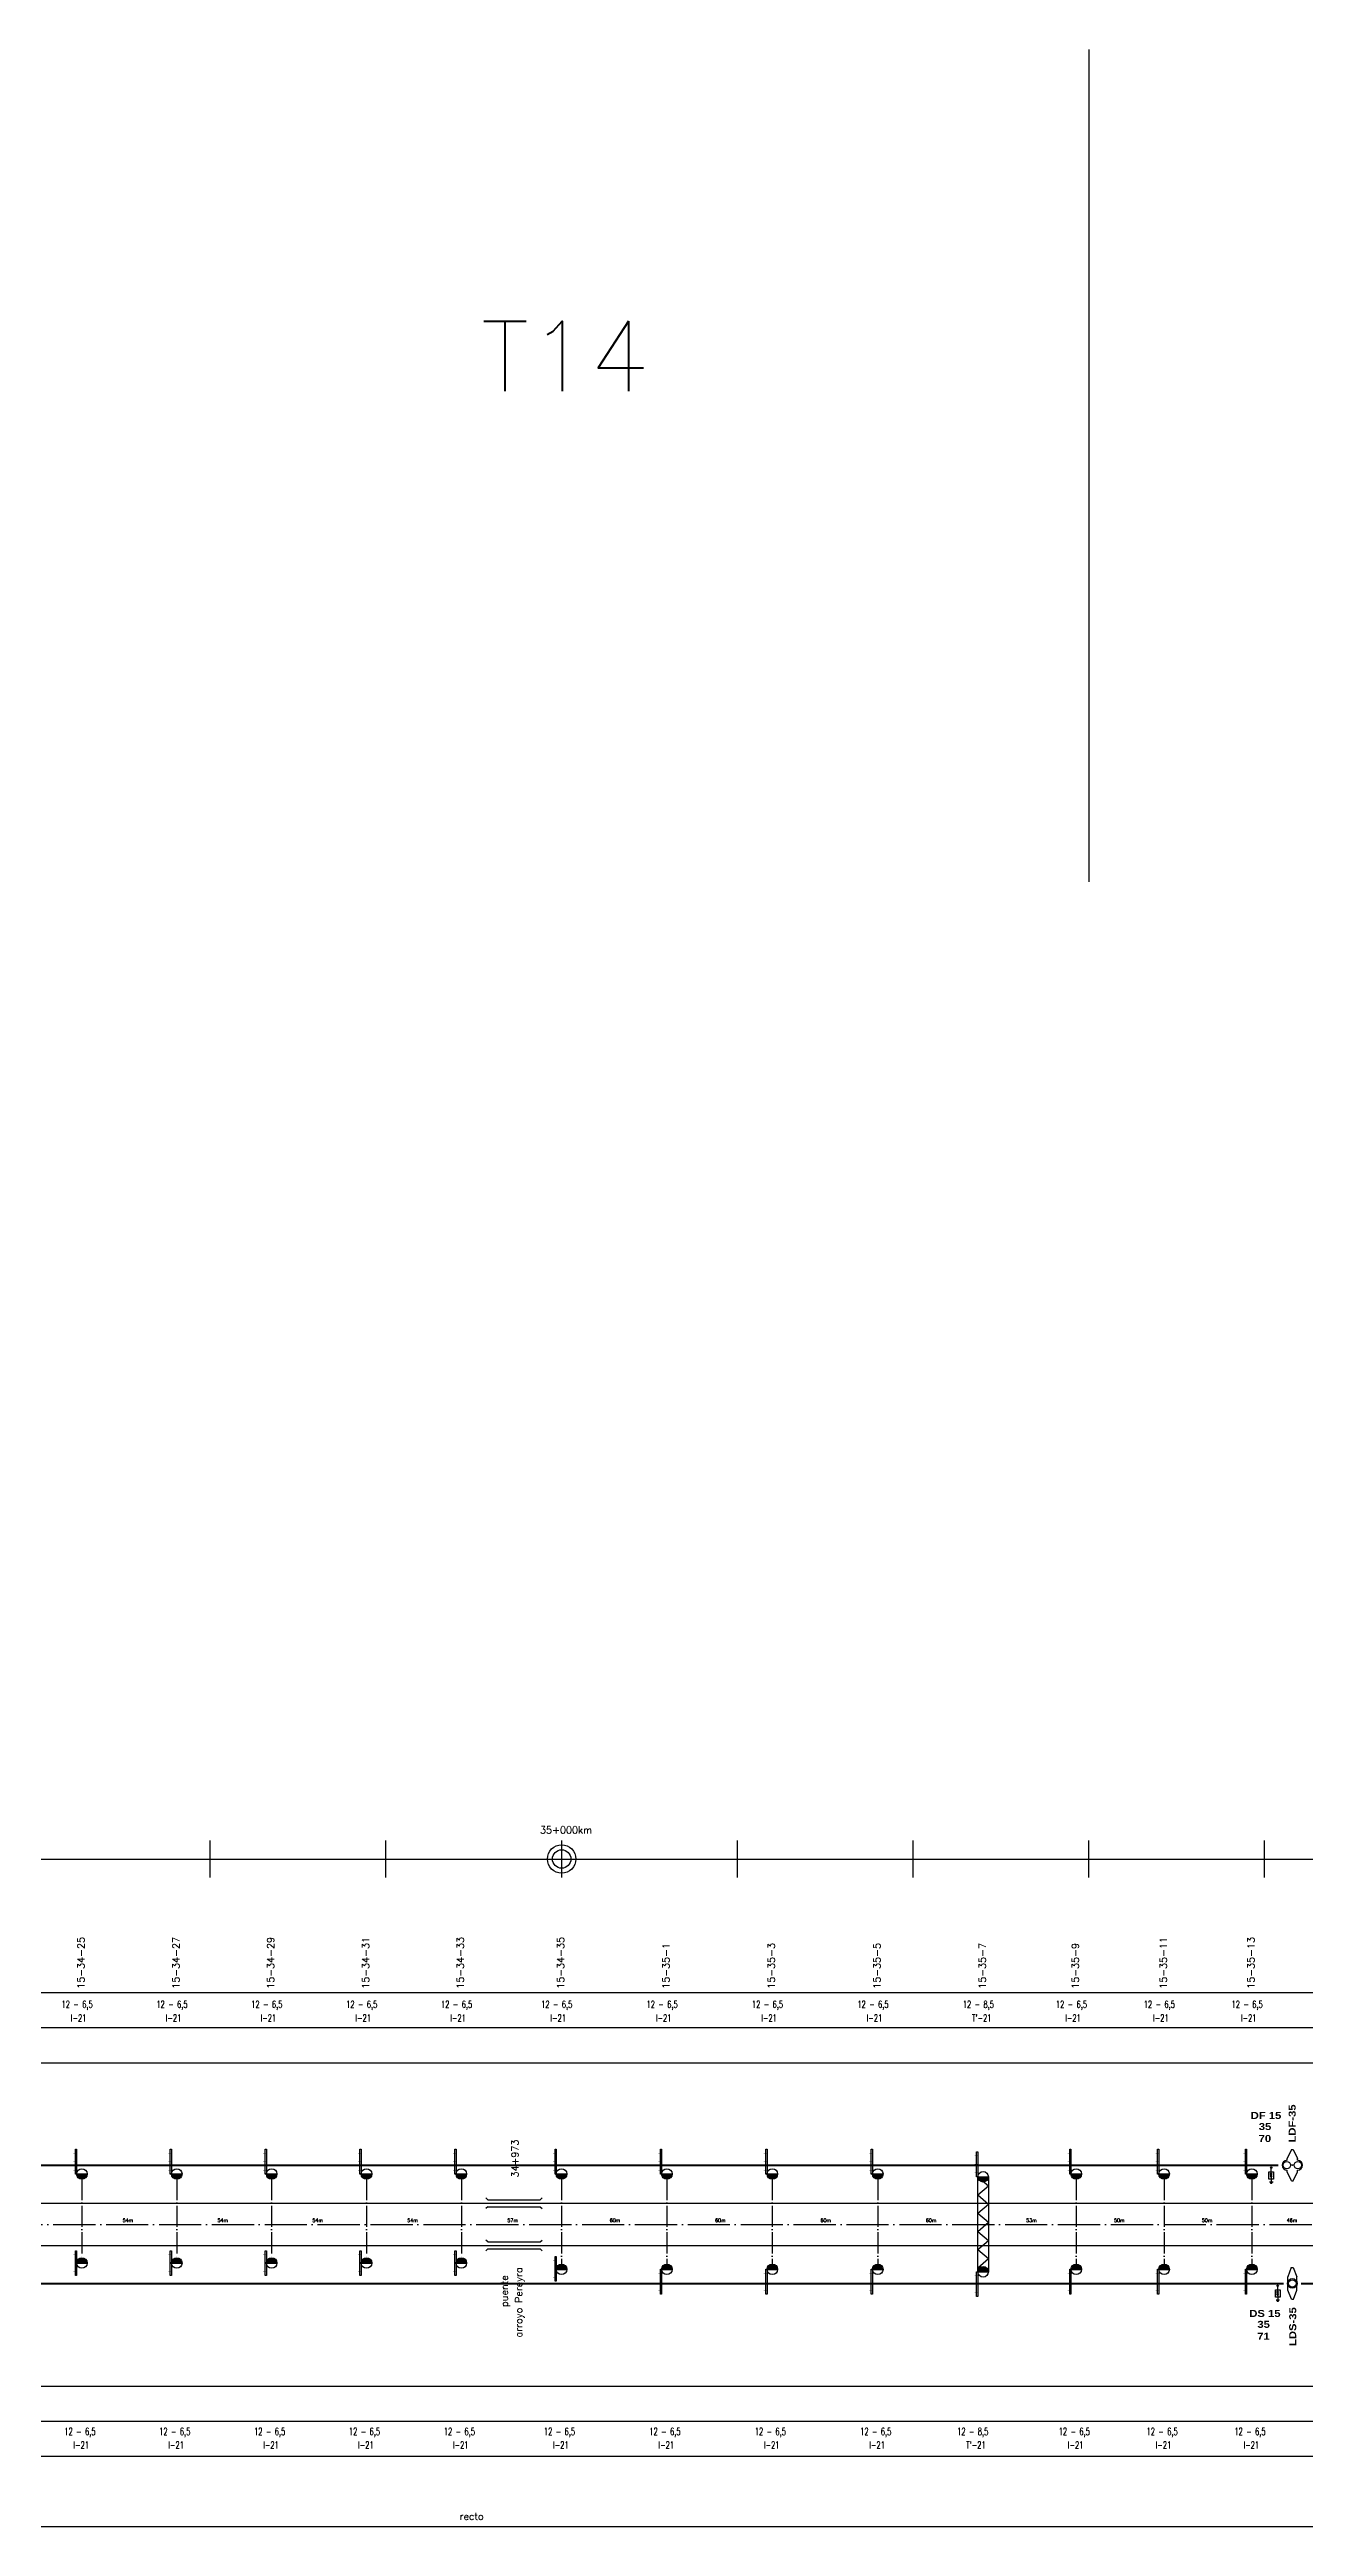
# Model space of a CAD drawing. Header units: millimetres. Extents: x 63 to 27368, y 135 to 1565.
# Drawn here: x 9277 to 9991, y 155 to 1565 of the extents above; entities that cross this region are included whole.
import ezdxf

# ---------------------------------------------------------------- set-up
doc = ezdxf.new("R2010")
doc.units = ezdxf.units.MM
doc.linetypes.add('ACAD_ISO04W100', pattern=[30, 24, -3, 0, -3])
for name, color, linetype in [('CARTELES', 7, 'Continuous'), ('catenaria via ascendente', 7, 'Continuous'), ('Cruceta Fe', 42, 'Continuous'), ('Descargadores', 30, 'Continuous'), ('Eje de entrevías', 254, 'Continuous'), ('LDF', 5, 'Continuous'), ('LDS', 1, 'Continuous'), ('longitud vano', 7, 'Continuous'), ('Nº de poste', 6, 'Continuous'), ('progresivas', 4, 'Continuous'), ('retención LDF-LDS', 6, 'Continuous'), ('TEXTOS', 3, 'Continuous')]:
    doc.layers.add(name, color=color, linetype=linetype)
doc.styles.add('STYLE1', font='romans.shx')
doc.styles.add('TEXTO_SELLO', font='')
doc.styles.get('TEXTO_SELLO').set_extended_font_data('Arial Black', bold=True)

# ---------------------------------------------------------------- blocks, each defined once
blk = doc.blocks.new('Retención LDS')
at = {"layer": 'retención LDF-LDS', "color": 4}
for p, q in [((-0.6, 9), (-2.6, 3.8)), ((-2.5, 1), (-2.6, 3.8)), ((-0.6, 9), (0.4, 9)), ((0.4, 9), (2.5, 3.8)), ((2.5, 1.1), (2.5, 3.8)), ((-2.5, -3.8), (-2.5, -1.1)), ((-0.4, -9), (-2.5, -3.8)), ((-0.4, -9), (0.6, -9)), ((0.6, -9), (2.6, -3.8)), ((2.6, -3.8), (2.5, -1))]:
    blk.add_line(p, q, dxfattribs=at)
for radius in [2.73, 2.1]:
    blk.add_circle((0, 0), radius, dxfattribs=at)
blk = doc.blocks.new('Retención LDF')
at = {"color": 5}
blk.add_circle((0, 0), 0.128, dxfattribs=at)
at = {"layer": 'retención LDF-LDS', "color": 5}
for p, q in [((-0.5, 9), (-3, 3.8)), ((-3, 2.8), (-3, 3.8)), ((1, 0), (-1, 0)), ((-0.5, 9), (0.5, 9)), ((0.5, 9), (3, 3.8)), ((3, 2.8), (3, 3.8)), ((-3, -3.8), (-3, -2.8)), ((-0.5, -9), (-3, -3.8)), ((-0.5, -9), (0.5, -9)), ((0.5, -9), (3, -3.8)), ((3, -3.8), (3, -2.8))]:
    blk.add_line(p, q, dxfattribs=at)
for centre in [(-3.1, 0), (3.1, 0)]:
    blk.add_circle(centre, 2.1, dxfattribs=at)
for centre, start, end in [((-3, 0), 90, 270), ((3, 0), 270, 90)]:
    blk.add_arc(centre, 2.79, start, end, dxfattribs=at)
blk = doc.blocks.new('Descargador')
at = {"color": 30}
for p, q in [((0, -3.8), (0, 0)), ((0, -4), (-0.5, -3.1)), ((0, -4.8), (-0.5, -3.9)), ((0, -5.6), (-0.5, -4.7)), ((0, -4), (0.5, -3.1)), ((0, -4.8), (0.5, -3.9)), ((0, -5.6), (0.5, -4.7))]:
    blk.add_line(p, q, dxfattribs=at)
at = {"layer": 'Descargadores', "color": 30}
for p, q in [((-1, -8.1), (1, -8.1)), ((-0.7, -8.5), (0.7, -8.5)), ((-0.4, -8.9), (0.4, -8.9)), ((0, -5.6), (0, -8.1))]:
    blk.add_line(p, q, dxfattribs=at)
blk.add_lwpolyline([(-1.3, -2.3), (1.3, -2.3), (1.3, -6.6), (-1.3, -6.6)], close=True, dxfattribs=at)
blk.add_circle((0, 0), 0.381, dxfattribs=at)
blk = doc.blocks.new('Cruceta Fe 1')
at = {"layer": 'Cruceta Fe', "const_width": 0.1}
for points in [[(-0.92, 2.45), (0, 2.45)], [(-0.92, -2.45), (0, -2.45)]]:
    blk.add_lwpolyline(points, dxfattribs=at)
at = {"layer": 'Cruceta Fe'}
blk.add_lwpolyline([(-0.35, 3.52), (0, 3.52), (0, -3.52), (-0.35, -3.52)], close=True, dxfattribs=at)
blk = doc.blocks.new('Cruceta Fe')
at = {"layer": 'Cruceta Fe', "const_width": 0.1}
for points in [[(-0.92, 2.45), (0, 2.45)], [(-0.92, 0), (0, 0)], [(-0.92, -2.45), (0, -2.45)]]:
    blk.add_lwpolyline(points, dxfattribs=at)
at = {"layer": 'Cruceta Fe'}
blk.add_lwpolyline([(-0.35, 3.52), (0, 3.52), (0, -3.52), (-0.35, -3.52)], close=True, dxfattribs=at)

msp = doc.modelspace()

# ---------------------------------------------------------------- hatches: boundary and pattern name
for points in [[(9298.1, 355.7), (9292.1, 355.7, 1)], [(9352.1, 355.7), (9346.1, 355.7, 1)], [(9406.1, 355.7), (9400.1, 355.7, 1)], [(9460.1, 355.7), (9454.1, 355.7, 1)], [(9514.1, 355.7), (9508.1, 355.7, 1)], [(9571.1, 355.7), (9565.1, 355.7, 1)], [(9631.1, 355.7), (9625.1, 355.7, 1)], [(9691.1, 355.7), (9685.1, 355.7, 1)], [(9751.1, 355.7), (9745.1, 355.7, 1)], [(9811.1, 354.1), (9805.1, 354.1, 1)], [(9864.1, 355.7), (9858.1, 355.7, 1)], [(9914.1, 355.7), (9908.1, 355.7, 1)], [(9964.1, 355.7), (9958.1, 355.7, 1)], [(9298.1, 305), (9292.1, 305, -1)], [(9352.1, 305), (9346.1, 305, -1)], [(9406.1, 305), (9400.1, 305, -1)], [(9460.1, 305), (9454.1, 305, -1)], [(9514.1, 305), (9508.1, 305, -1)], [(9571.1, 301.4), (9565.1, 301.4, -1)], [(9631.1, 301.4), (9625.1, 301.4, -1)], [(9691.1, 301.4), (9685.1, 301.4, -1)], [(9751.1, 301.4), (9745.1, 301.4, -1)], [(9811.1, 300), (9805.1, 300, -1)], [(9864.1, 301.4), (9858.1, 301.4, -1)], [(9914.1, 301.4), (9908.1, 301.4, -1)], [(9964.1, 301.4), (9958.1, 301.4, -1)]]:
    msp.add_hatch(color=256).paths.add_polyline_path(points)

# ---------------------------------------------------------------- linework, layer by layer
for p, q in [((9868.2, 1565.1), (9868.2, 1091.2)), ((9368.2, 524.4), (9368.2, 545.6)), ((9468.2, 524.4), (9468.2, 545.6)), ((9568.2, 524.4), (9568.2, 545.6)), ((9668.2, 524.4), (9668.2, 545.6)), ((9768.2, 524.4), (9768.2, 545.6)), ((9868.2, 524.4), (9868.2, 545.6)), ((9968.2, 524.4), (9968.2, 545.6)), ((68.2, 535), (27368.2, 535)), ((68.2, 459), (27368.2, 459)), ((68.2, 439), (27368.2, 439)), ((68.2, 419), (27368.2, 419)), ((9292.1, 355.7), (9298.1, 355.7)), ((9346.1, 355.7), (9352.1, 355.7)), ((9400.1, 355.7), (9406.1, 355.7)), ((9454.1, 355.7), (9460.1, 355.7)), ((9508.1, 355.7), (9514.1, 355.7)), ((9565.1, 355.7), (9571.1, 355.7)), ((9625.1, 355.7), (9631.1, 355.7)), ((9685.1, 355.7), (9691.1, 355.7)), ((9745.1, 355.7), (9751.1, 355.7)), ((9805.1, 354.1), (9811.1, 354.1)), ((9805.1, 300), (9805.1, 354.1)), ((9805.1, 354.1), (9811.1, 348.9)), ((9811.1, 354.1), (9811.1, 300)), ((9858.1, 355.7), (9864.1, 355.7)), ((9908.1, 355.7), (9914.1, 355.7)), ((9958.1, 355.7), (9964.1, 355.7)), ((9526.1, 341), (9525.1, 342.1)), ((9526.1, 341), (9556, 341)), ((9556, 341), (9557.1, 342.1)), ((9805.1, 343.8), (9811.1, 348.9)), ((9805.1, 343.8), (9811.1, 338.6)), ((9805.1, 333.4), (9811.1, 338.6)), ((9526.1, 337), (9525.1, 336)), ((9526.1, 337), (9556, 337)), ((9556, 337), (9557.1, 336)), ((9805.1, 333.4), (9811.1, 328.2)), ((9805.1, 323), (9811.1, 328.2)), ((9526.1, 317), (9525.1, 318.1)), ((9526.1, 313), (9525.1, 312)), ((9526.1, 317), (9556, 317)), ((9526.1, 313), (9556, 313)), ((9556, 317), (9557.1, 318.1)), ((9556, 313), (9557.1, 312)), ((9805.1, 323), (9811.1, 317.8)), ((9805.1, 312.7), (9811.1, 317.8)), ((9805.1, 312.7), (9811.1, 307.5)), ((9292.1, 305), (9298.1, 305)), ((9346.1, 305), (9352.1, 305)), ((9400.1, 305), (9406.1, 305)), ((9454.1, 305), (9460.1, 305)), ((9508.1, 305), (9514.1, 305)), ((9565.1, 301.4), (9571.1, 301.4)), ((9625.1, 301.4), (9631.1, 301.4)), ((9685.1, 301.4), (9691.1, 301.4)), ((9745.1, 301.4), (9751.1, 301.4)), ((9805.1, 302.3), (9811.1, 307.5)), ((9805.1, 302.3), (9805.7, 301.8)), ((9805.1, 300), (9811.1, 300)), ((9858.1, 301.4), (9864.1, 301.4)), ((9908.1, 301.4), (9914.1, 301.4)), ((9958.1, 301.4), (9964.1, 301.4)), ((68.2, 235), (27368.2, 235)), ((68.2, 215), (27368.2, 215)), ((68.2, 195), (27368.2, 195)), ((5287.8, 155), (11611.7, 155))]:
    msp.add_line(p, q)
at = {"linetype": 'ACAD_ISO04W100', "ltscale": 0.5}
for p, q in [((9295.1, 352.7), (9295.1, 308)), ((9349.1, 352.7), (9349.1, 308)), ((9403.1, 352.7), (9403.1, 308)), ((9457.1, 352.7), (9457.1, 308)), ((9511.1, 352.7), (9511.1, 308)), ((9568.1, 352.7), (9568.1, 301.4)), ((9628.1, 352.7), (9628.1, 301.4)), ((9688.1, 352.7), (9688.1, 301.4)), ((9748.1, 352.7), (9748.1, 301.4)), ((9861.1, 352.7), (9861.1, 301.4)), ((9911.1, 352.7), (9911.1, 301.4)), ((9961.1, 352.7), (9961.1, 301.4))]:
    msp.add_line(p, q, dxfattribs=at)
for centre, radius in [((9568.2, 535), 8.09), ((9568.2, 535), 5.24), ((9295.1, 355.7), 3), ((9349.1, 355.7), 3), ((9403.1, 355.7), 3), ((9457.1, 355.7), 3), ((9511.1, 355.7), 3), ((9568.1, 355.7), 3), ((9628.1, 355.7), 3), ((9688.1, 355.7), 3), ((9748.1, 355.7), 3), ((9808.1, 354.1), 3), ((9861.1, 355.7), 3), ((9911.1, 355.7), 3), ((9961.1, 355.7), 3), ((9295.1, 305), 3), ((9349.1, 305), 3), ((9403.1, 305), 3), ((9457.1, 305), 3), ((9511.1, 305), 3), ((9568.1, 301.4), 3), ((9628.1, 301.4), 3), ((9688.1, 301.4), 3), ((9748.1, 301.4), 3), ((9808.1, 300), 3), ((9861.1, 301.4), 3), ((9911.1, 301.4), 3), ((9961.1, 301.4), 3)]:
    msp.add_circle(centre, radius)
at = {"layer": 'catenaria via ascendente'}
for p, q in [((68.2, 339), (27368.2, 339)), ((68.2, 315), (26873.7, 315))]:
    msp.add_line(p, q, dxfattribs=at)
at = {"layer": 'Eje de entrevías', "linetype": 'ACAD_ISO04W100'}
msp.add_line((68.2, 327), (27368.2, 327), dxfattribs=at)
at = {"layer": 'LDF', "lineweight": 50}
msp.add_line((8562.1, 360.7), (9976.1, 360.7), dxfattribs=at)
at = {"layer": 'LDS', "lineweight": 50}
for p, q in [((8559.1, 293.4), (9979.1, 293.4)), ((9989.1, 293.4), (11282.1, 293.4))]:
    msp.add_line(p, q, dxfattribs=at)

# ---------------------------------------------------------------- block references
for name, p in [('Retención LDF', (9984.1, 360.7)), ('Retención LDS', (9984.1, 293.4))]:
    msp.add_blockref(name, p)
at = {"layer": 'Cruceta Fe', "xscale": 2, "yscale": 2, "zscale": 2}
for name, p in [('Cruceta Fe', (9292.1, 362.7)), ('Cruceta Fe', (9346.1, 362.7)), ('Cruceta Fe', (9400.1, 362.7)), ('Cruceta Fe', (9454.1, 362.7)), ('Cruceta Fe', (9508.1, 362.7)), ('Cruceta Fe', (9565.1, 362.7)), ('Cruceta Fe', (9625.1, 362.7)), ('Cruceta Fe', (9685.1, 362.7)), ('Cruceta Fe', (9745.1, 362.7)), ('Cruceta Fe', (9805.1, 361.2)), ('Cruceta Fe', (9858.1, 362.7)), ('Cruceta Fe', (9908.1, 362.7)), ('Cruceta Fe', (9958.1, 362.7)), ('Cruceta Fe 1', (9292.1, 304.9)), ('Cruceta Fe 1', (9346.1, 304.9)), ('Cruceta Fe 1', (9400.1, 304.9)), ('Cruceta Fe 1', (9454.1, 304.9)), ('Cruceta Fe 1', (9508.1, 304.9)), ('Cruceta Fe 1', (9565.1, 301.7)), ('Cruceta Fe 1', (9625.1, 294.4)), ('Cruceta Fe 1', (9685.1, 294.4)), ('Cruceta Fe 1', (9745.1, 294.4)), ('Cruceta Fe 1', (9805.1, 292.9)), ('Cruceta Fe 1', (9858.1, 294.4)), ('Cruceta Fe 1', (9908.1, 294.4)), ('Cruceta Fe 1', (9958.1, 294.4))]:
    msp.add_blockref(name, p, dxfattribs=at)
at = {"layer": 'Descargadores', "color": 30}
for p in [(9972.1, 359.3), (9975.8, 292.1)]:
    msp.add_blockref('Descargador', p, dxfattribs=at)

# ---------------------------------------------------------------- texts
at = {"color": 3, "linetype": 'Continuous', "style": 'STYLE1'}
msp.add_text('T14', height=40, dxfattribs=at).set_placement((9522.2, 1370.5))
at = {"linetype": 'Continuous', "style": 'TEXTO_SELLO'}
for s, p in [('LDF-35', (9986, 373.6)), ('LDS-35', (9986.3, 257.8))]:
    msp.add_text(s, height=4, rotation=90, dxfattribs=at).set_placement(p)
at = {"layer": 'CARTELES', "linetype": 'Continuous', "style": 'TEXTO_SELLO'}
for s, p in [('DF 15', (9960.4, 387)), ('35', (9965, 380.7)), ('70', (9964.9, 373.9)), ('DS 15', (9959.6, 274.3)), ('35', (9964.2, 268.1)), ('71', (9964.1, 261.3))]:
    msp.add_text(s, height=4, dxfattribs=at).set_placement(p)
at = {"layer": 'longitud vano', "linetype": 'Continuous', "style": 'STYLE1'}
for s, p in [('54m', (9318.3, 328.3)), ('54m', (9372.3, 328.3)), ('54m', (9426.3, 328.3)), ('54m', (9480.3, 328.3)), ('57m', (9537.3, 328.3)), ('60m', (9595.5, 328.3)), ('60m', (9655.5, 328.3)), ('60m', (9715.5, 328.3)), ('60m', (9775.5, 328.3)), ('53m', (9832.6, 328.3)), ('50m', (9882.6, 328.3)), ('50m', (9932.6, 328.3)), ('46m', (9980.9, 328.3))]:
    msp.add_text(s, height=2, dxfattribs=at).set_placement(p)
at = {"layer": 'Nº de poste', "linetype": 'Continuous', "style": 'STYLE1'}
for s, p in [('15-34-25', (9296.6, 461.1)), ('15-34-27', (9350.6, 461.1)), ('15-34-29', (9404.6, 461.1)), ('15-34-31', (9458.6, 461.1)), ('15-34-33', (9512.6, 461.1)), ('15-34-35', (9569.6, 461.1)), ('15-35-1', (9629.6, 461.1)), ('15-35-3', (9689.6, 461.1)), ('15-35-5', (9749.6, 461.1)), ('15-35-7', (9809.6, 461.1)), ('15-35-9', (9862.6, 461.1)), ('15-35-11', (9912.6, 461.1)), ('15-35-13', (9962.6, 461.1))]:
    msp.add_text(s, height=4, rotation=90, dxfattribs=at).set_placement(p)
at = {"layer": 'progresivas', "linetype": 'Continuous', "style": 'STYLE1'}
msp.add_text('35+000km', height=4, dxfattribs=at).set_placement((9555.9, 549.6))
msp.add_text('34+973', height=4, rotation=90, dxfattribs=at).set_placement((9543.6, 353.7))
at = {"layer": 'TEXTOS', "linetype": 'Continuous', "style": 'STYLE1', "width": 0.7}
for s, p in [('12 - 6,5', (9283.5, 450.3)), ('12 - 6,5', (9337.5, 450.3)), ('12 - 6,5', (9391.5, 450.3)), ('12 - 6,5', (9445.5, 450.3)), ('12 - 6,5', (9499.5, 450.3)), ('12 - 6,5', (9556.5, 450.3)), ('12 - 6,5', (9616.5, 450.3)), ('12 - 6,5', (9676.5, 450.3)), ('12 - 6,5', (9736.5, 450.3)), ('12 - 8,5', (9796.5, 450.3)), ('12 - 6,5', (9849.5, 450.3)), ('12 - 6,5', (9899.5, 450.3)), ('12 - 6,5', (9949.5, 450.3)), ('I-21', (9288.8, 442.5)), ('I-21', (9342.8, 442.5)), ('I-21', (9396.8, 442.5)), ('I-21', (9450.8, 442.5)), ('I-21', (9504.8, 442.5)), ('I-21', (9561.8, 442.5)), ('I-21', (9621.8, 442.5)), ('I-21', (9681.8, 442.5)), ('I-21', (9741.8, 442.5)), ("T'-21", (9801.8, 442.5)), ('I-21', (9854.8, 442.5)), ('I-21', (9904.8, 442.5)), ('I-21', (9954.8, 442.5)), ('12 - 6,5', (9285.1, 207.1)), ('I-21', (9290.3, 199.4)), ('12 - 6,5', (9339.1, 207.1)), ('I-21', (9344.3, 199.4)), ('12 - 6,5', (9393.1, 207.1)), ('I-21', (9398.3, 199.4)), ('12 - 6,5', (9447.1, 207.1)), ('I-21', (9452.3, 199.4)), ('12 - 6,5', (9501.1, 207.1)), ('I-21', (9506.3, 199.4)), ('12 - 6,5', (9558.1, 207.1)), ('I-21', (9563.3, 199.4)), ('12 - 6,5', (9618.1, 207.1)), ('I-21', (9623.3, 199.4)), ('12 - 6,5', (9678.1, 207.1)), ('I-21', (9683.3, 199.4)), ('12 - 6,5', (9738.1, 207.1)), ('I-21', (9743.3, 199.4)), ('12 - 8,5', (9793.3, 207.1)), ("T'-21", (9798.5, 199.4)), ('12 - 6,5', (9851.1, 207.1)), ('I-21', (9856.3, 199.4)), ('12 - 6,5', (9901.1, 207.1)), ('I-21', (9906.3, 199.4)), ('12 - 6,5', (9951.1, 207.1)), ('I-21', (9956.3, 199.4))]:
    msp.add_text(s, height=4, dxfattribs=at).set_placement(p)
at = {"layer": 'TEXTOS', "linetype": 'Continuous', "style": 'STYLE1'}
for s, p in [('puente', (9537.6, 280)), ('arroyo Pereyra', (9545.8, 262.6))]:
    msp.add_text(s, height=4, rotation=90, dxfattribs=at).set_placement(p)
msp.add_text('recto', height=4, dxfattribs=at).set_placement((9510.1, 158.8))

doc.saveas('drawing.dxf')
